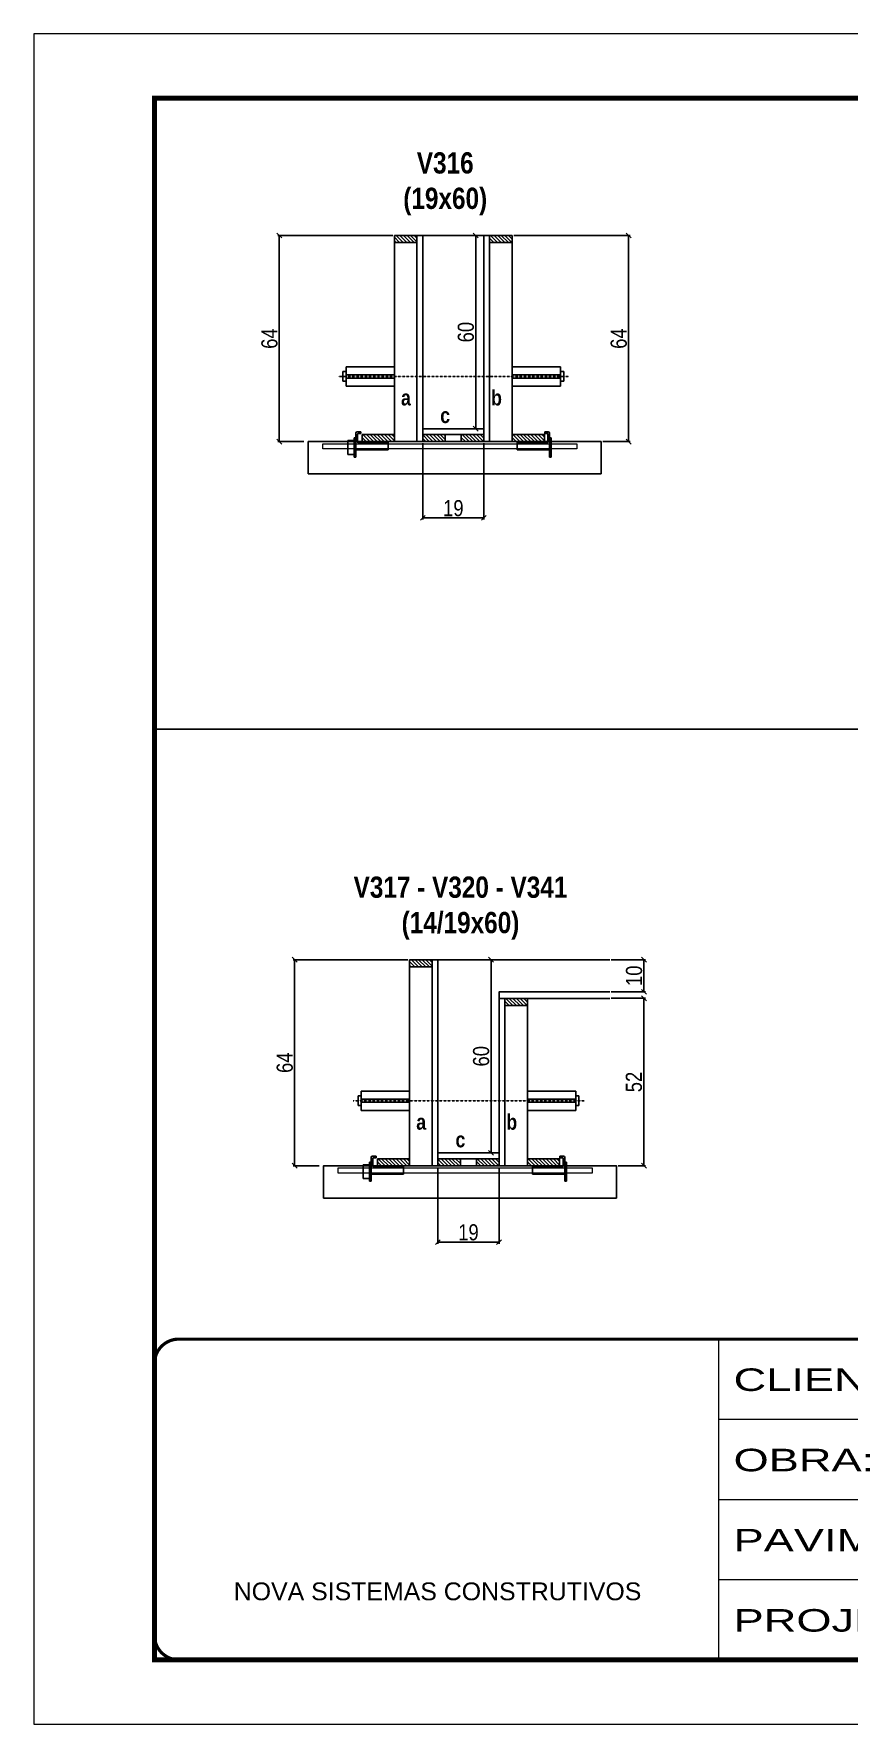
# Model space of a CAD drawing. Extents: x 3309 to 9590, y -2522 to 15424.
# Drawn here: x 6493 to 6999, y 11261 to 12311 of the extents above; entities that cross this region are included whole.
import ezdxf

# ---------------------------------------------------------------- set-up
doc = ezdxf.new("R2010")
doc.units = 0
for name, pattern in [('CONTINUO', [0]), ('DASHED', [0.75, 0.5, -0.25]), ('HIDDEN', [0.375, 0.25, -0.125])]:
    doc.linetypes.add(name, pattern=pattern)
for name, color, linetype in [('barrote', 251, 'Continuous'), ('COTA', 241, 'Continuous'), ('detalhes', 4, 'Continuous'), ('NOMENCLATURA', 7, 'Continuous'), ('Painéis', 200, 'Continuous'), ('presilha', 1, 'Continuous'), ('SARR_2.2x10', 60, 'Continuous'), ('SARR_2.2x7', 40, 'Continuous'), ('SARR_3.5x7', 81, 'Continuous'), ('TENSOR', 3, 'Continuous')]:
    doc.layers.add(name, color=color, linetype=linetype)
for name, color, linetype, lineweight in [('CONCRETO', 251, 'Continuous', 25), ('Folhas', 255, 'Continuous', 9), ('SARRAFO DE PRESSAO', 251, 'DASHED', 9), ('SCO-___-LAJ', 2, 'Continuous', 0)]:
    doc.layers.add(name, color=color, linetype=linetype, lineweight=lineweight)
doc.styles.add('ARIAL', font='arial.ttf')
doc.styles.add('COTA TECNICA 2X', font='techl___.ttf', dxfattribs={"height": 10})
doc.styles.add('TECNICA', font='techb___.ttf', dxfattribs={"height": 10})
doc.styles.add('Tecnologia', font='')
doc.styles.get('Tecnologia').set_extended_font_data('Forgotten Futurist')
doc.dimstyles.new('SECAO', dxfattribs={"dimscale": 0.333333, "dimtxt": 5, "dimasz": 9, "dimexe": 3, "dimexo": 3, "dimgap": 3, "dimtad": 1, "dimdec": 1, "dimlfac": 0.5, "dimzin": 12, "dimdsep": 46, "dimtxsty": 'COTA TECNICA 2X', "dimblk1": 'OBLIQUE', "dimblk2": 'OBLIQUE', "dimsah": 1, "dimcen": 0.9, "dimclrd": 4, "dimclre": 4, "dimclrt": 240, "dimadec": 1, "dimazin": 3, "dimtfac": 1, "dimtdec": 1, "dimtmove": 0, "dimatfit": 3, "dimfxl": 1, "dimtolj": 1, "dimtzin": 12, "dimarcsym": 0})
pattern_1 = [(135, (39969.996, -111454.7385), (-1.122532015, -1.122532015), [])]
pattern_2 = [(135, (39979.4781, -111904.6184), (-1.122532015, -1.122532015), [])]

# ---------------------------------------------------------------- blocks, each defined once
blk = doc.blocks.new('9999999999')
at = {"color": 30, "linetype": 'CONTINUO'}
for p, q in [((98564.6, 34230.2), (98564.6, 34429.4)), ((98564.6, 34379.6), (99584, 34379.6)), ((98564.6, 34329.8), (99488, 34329.8)), ((98564.6, 34280), (99488, 34280))]:
    blk.add_line(p, q, dxfattribs=at)
at = {"color": 30, "linetype": 'CONTINUO', "const_width": 2}
blk.add_lwpolyline([(99584, 34230.2), (99584, 34414.4, 0.414214), (99569, 34429.4), (98229, 34429.4, 0.414214), (98214, 34414.4), (98214, 34245.2, 0.414214), (98229, 34230.2), (99584, 34230.2)], format="xyb", dxfattribs=at)
at = {"layer": 'Folhas'}
blk.add_lwpolyline([(98139, 34190.2), (99624, 34190.2), (99624, 35240.2), (98139, 35240.2)], close=True, dxfattribs=at)
at = {"layer": 'Folhas', "color": 30, "const_width": 3}
blk.add_lwpolyline([(98214, 34230.2), (99584, 34230.2), (99584, 35200.2), (98214, 35200.2)], close=True, dxfattribs=at)
at = {"color": 7, "linetype": 'Continuous', "ltscale": 5, "style": 'ARIAL'}
blk.add_text('NOVA SISTEMAS CONSTRUTIVOS', height=11.059, dxfattribs=at).set_placement((98263.2, 34267.2))
at = {"layer": 'Folhas', "color": 7, "style": 'Tecnologia', "width": 1.5}
for s, p in [('CLIENTE:', (98573.7, 34397.2)), ('OBRA:', (98573.7, 34347.3)), ('PAVIMENTO:', (98573.7, 34297.5)), ('PROJETO:', (98573.7, 34247.7))]:
    blk.add_text(s, height=14, dxfattribs=at).set_placement(p)
blk = doc.blocks.new('_Oblique')
at = {"color": 0, "linetype": 'ByBlock', "lineweight": -2}
blk.add_line((-0.5, -0.5), (0.5, 0.5), dxfattribs=at)
blk = doc.blocks.new('*D1262')
at = {"layer": 'COTA', "color": 4, "lineweight": -2, "transparency": 16777216}
for p, q in [((6734.5, 12056.4), (6734.5, 12009)), ((6772.5, 12056.4), (6772.5, 12009)), ((6772.5, 12010), (6734.5, 12010))]:
    blk.add_line(p, q, dxfattribs=at)
at = {"layer": 'Defpoints', "color": 0, "transparency": 16777216}
for p in [(6734.5, 12057.4), (6772.5, 12057.4), (6734.5, 12010)]:
    blk.add_point(p, dxfattribs=at)
at = {"layer": 'COTA', "color": 4, "lineweight": -2, "transparency": 16777216, "xscale": 3, "yscale": 3, "zscale": 3, "rotation": 180}
blk.add_blockref('_Oblique', (6734.5, 12010), dxfattribs=at)
at = {"layer": 'COTA', "color": 4, "lineweight": -2, "transparency": 16777216, "xscale": 3, "yscale": 3, "zscale": 3}
blk.add_blockref('_Oblique', (6772.5, 12010), dxfattribs=at)
at = {"layer": 'COTA', "color": 240, "transparency": 16777216, "insert": (6753.5, 12016), "char_height": 10, "attachment_point": 5, "style": 'COTA TECNICA 2X'}
blk.add_mtext('\\A1;19', dxfattribs=at)
blk = doc.blocks.new('PRESILHA METÁLICA 1')
at = {"layer": 'presilha'}
for p, q in [((7.5, 10.6), (7.5, 19.9)), ((12, 21), (8.6, 21)), ((9, 11.6), (9, 18.9)), ((12, 19.5), (9.6, 19.5)), ((12, 21), (12, 19.5)), ((0, 13), (6, 13)), ((0, 13), (0, 0)), ((6, 0), (0, 0)), ((6, 15.5), (7.5, 15.5)), ((6, -2.5), (6, 15.5)), ((6, 13), (6, 0)), ((7.5, 15.5), (7.5, -2.5)), ((37.5, 4.1), (7.5, 4.1)), ((37.5, 11), (9.6, 11)), ((37.5, 11), (37.5, 4.1)), ((7.5, -2.5), (6, -2.5))]:
    blk.add_line(p, q, dxfattribs=at)
for centre, radius, start, end in [((8.6, 19.9), 1.14, 90, 180), ((9.6, 18.9), 0.57, 90, 180), ((9.6, 11.6), 0.57, 180, 270)]:
    blk.add_arc(centre, radius, start, end, dxfattribs=at)
blk = doc.blocks.new('PRESILHA METÁLICA 2')
at = {"layer": 'presilha'}
for p, q in [((-5.2, 23.5), (-5.2, 22)), ((-5.2, 23.5), (-1.9, 23.5)), ((-5.2, 22), (-2.8, 22)), ((-2.2, 14.1), (-2.2, 21.4)), ((0.8, 18), (-0.8, 18)), ((-0.8, 18), (-0.8, 0)), ((-0.8, 14.6), (-0.8, 22.4)), ((0.8, 0), (0.8, 18)), ((-30.8, 13.5), (-30.8, 6.6)), ((-30.8, 13.5), (-2.8, 13.5)), ((-30.8, 6.6), (-0.8, 6.6)), ((-0.8, 0), (0.8, 0))]:
    blk.add_line(p, q, dxfattribs=at)
for centre, radius, start, end in [((-2.8, 21.4), 0.57, 0, 90), ((-1.9, 22.4), 1.14, 0, 90), ((-2.8, 14.1), 0.57, 270, 0)]:
    blk.add_arc(centre, radius, start, end, dxfattribs=at)
blk = doc.blocks.new('*D1263')
at = {"layer": 'COTA', "color": 4, "lineweight": -2, "transparency": 16777216}
for p, q in [((6715.9, 12185.4), (6644.4, 12185.4)), ((6645.4, 12185.4), (6645.4, 12057.4)), ((6660.6, 12057.4), (6644.4, 12057.4))]:
    blk.add_line(p, q, dxfattribs=at)
at = {"layer": 'Defpoints', "color": 0, "transparency": 16777216}
for p in [(6716.9, 12185.4), (6645.4, 12057.4), (6661.6, 12057.4)]:
    blk.add_point(p, dxfattribs=at)
at = {"layer": 'COTA', "color": 4, "lineweight": -2, "transparency": 16777216, "xscale": 3, "yscale": 3, "zscale": 3}
for p, rotation in [((6645.4, 12185.4), 90), ((6645.4, 12057.4), 270)]:
    blk.add_blockref('_Oblique', p, dxfattribs=dict(at, rotation=rotation))
at = {"layer": 'COTA', "color": 240, "transparency": 16777216, "insert": (6639.3, 12121.4), "char_height": 10, "attachment_point": 5, "rotation": 90, "style": 'COTA TECNICA 2X'}
blk.add_mtext('\\A1;64', dxfattribs=at)
blk = doc.blocks.new('*D1264')
at = {"layer": 'COTA', "color": 4, "lineweight": -2, "transparency": 16777216}
for p, q in [((6791.1, 12185.4), (6863.4, 12185.4)), ((6862.4, 12185.4), (6862.4, 12057.4)), ((6846.3, 12057.4), (6863.4, 12057.4))]:
    blk.add_line(p, q, dxfattribs=at)
at = {"layer": 'Defpoints', "color": 0, "transparency": 16777216}
for p in [(6790.1, 12185.4), (6845.3, 12057.4), (6862.4, 12057.4)]:
    blk.add_point(p, dxfattribs=at)
at = {"layer": 'COTA', "color": 4, "lineweight": -2, "transparency": 16777216, "xscale": 3, "yscale": 3, "zscale": 3}
for p, rotation in [((6862.4, 12185.4), 90), ((6862.4, 12057.4), 270)]:
    blk.add_blockref('_Oblique', p, dxfattribs=dict(at, rotation=rotation))
at = {"layer": 'COTA', "color": 240, "transparency": 16777216, "insert": (6856.3, 12121.4), "char_height": 10, "attachment_point": 5, "rotation": 90, "style": 'COTA TECNICA 2X'}
blk.add_mtext('\\A1;64', dxfattribs=at)
blk = doc.blocks.new('*D1265')
at = {"layer": 'COTA', "color": 4, "lineweight": -2, "transparency": 16777216}
for p, q in [((6771.5, 12185.4), (6766.4, 12185.4)), ((6767.4, 12065.4), (6767.4, 12185.4)), ((6771.5, 12065.4), (6766.4, 12065.4))]:
    blk.add_line(p, q, dxfattribs=at)
at = {"layer": 'Defpoints', "color": 0, "transparency": 16777216}
for p in [(6767.4, 12185.4), (6772.5, 12185.4), (6772.5, 12065.4)]:
    blk.add_point(p, dxfattribs=at)
at = {"layer": 'COTA', "color": 4, "lineweight": -2, "transparency": 16777216, "xscale": 3, "yscale": 3, "zscale": 3}
for p, rotation in [((6767.4, 12185.4), 90), ((6767.4, 12065.4), 270)]:
    blk.add_blockref('_Oblique', p, dxfattribs=dict(at, rotation=rotation))
at = {"layer": 'COTA', "color": 240, "transparency": 16777216, "insert": (6761.3, 12125.4), "char_height": 10, "attachment_point": 5, "rotation": 90, "style": 'COTA TECNICA 2X'}
blk.add_mtext('\\A1;60', dxfattribs=at)
blk = doc.blocks.new('*D1280')
at = {"layer": 'COTA', "color": 4, "lineweight": -2, "transparency": 16777216}
for p, q in [((6743.9, 11606.6), (6743.9, 11559.1)), ((6781.9, 11606.6), (6781.9, 11559.1)), ((6781.9, 11560.1), (6743.9, 11560.1))]:
    blk.add_line(p, q, dxfattribs=at)
at = {"layer": 'Defpoints', "color": 0, "transparency": 16777216}
for p in [(6743.9, 11607.6), (6781.9, 11607.6), (6743.9, 11560.1)]:
    blk.add_point(p, dxfattribs=at)
at = {"layer": 'COTA', "color": 4, "lineweight": -2, "transparency": 16777216, "xscale": 3, "yscale": 3, "zscale": 3, "rotation": 180}
blk.add_blockref('_Oblique', (6743.9, 11560.1), dxfattribs=at)
at = {"layer": 'COTA', "color": 4, "lineweight": -2, "transparency": 16777216, "xscale": 3, "yscale": 3, "zscale": 3}
blk.add_blockref('_Oblique', (6781.9, 11560.1), dxfattribs=at)
at = {"layer": 'COTA', "color": 240, "transparency": 16777216, "insert": (6762.9, 11566.2), "char_height": 10, "attachment_point": 5, "style": 'COTA TECNICA 2X'}
blk.add_mtext('\\A1;19', dxfattribs=at)
blk = doc.blocks.new('*D1281')
at = {"layer": 'COTA', "color": 4, "lineweight": -2, "transparency": 16777216}
for p, q in [((6725.3, 11735.6), (6653.9, 11735.6)), ((6654.9, 11735.6), (6654.9, 11607.6)), ((6670.1, 11607.6), (6653.9, 11607.6))]:
    blk.add_line(p, q, dxfattribs=at)
at = {"layer": 'Defpoints', "color": 0, "transparency": 16777216}
for p in [(6726.3, 11735.6), (6654.9, 11607.6), (6671.1, 11607.6)]:
    blk.add_point(p, dxfattribs=at)
at = {"layer": 'COTA', "color": 4, "lineweight": -2, "transparency": 16777216, "xscale": 3, "yscale": 3, "zscale": 3}
for p, rotation in [((6654.9, 11735.6), 90), ((6654.9, 11607.6), 270)]:
    blk.add_blockref('_Oblique', p, dxfattribs=dict(at, rotation=rotation))
at = {"layer": 'COTA', "color": 240, "transparency": 16777216, "insert": (6648.8, 11671.6), "char_height": 10, "attachment_point": 5, "rotation": 90, "style": 'COTA TECNICA 2X'}
blk.add_mtext('\\A1;64', dxfattribs=at)
blk = doc.blocks.new('*D1282')
at = {"layer": 'COTA', "color": 4, "lineweight": -2, "transparency": 16777216}
for p, q in [((6851.6, 11711.6), (6872.9, 11711.6)), ((6871.9, 11711.6), (6871.9, 11607.6)), ((6855.8, 11607.6), (6872.9, 11607.6))]:
    blk.add_line(p, q, dxfattribs=at)
at = {"layer": 'Defpoints', "color": 0, "transparency": 16777216}
for p in [(6850.6, 11711.6), (6854.8, 11607.6), (6871.9, 11607.6)]:
    blk.add_point(p, dxfattribs=at)
at = {"layer": 'COTA', "color": 4, "lineweight": -2, "transparency": 16777216, "xscale": 3, "yscale": 3, "zscale": 3}
for p, rotation in [((6871.9, 11711.6), 90), ((6871.9, 11607.6), 270)]:
    blk.add_blockref('_Oblique', p, dxfattribs=dict(at, rotation=rotation))
at = {"layer": 'COTA', "color": 240, "transparency": 16777216, "insert": (6865.7, 11659.6), "char_height": 10, "attachment_point": 5, "rotation": 90, "style": 'COTA TECNICA 2X'}
blk.add_mtext('\\A1;52', dxfattribs=at)
blk = doc.blocks.new('*D1283')
at = {"layer": 'COTA', "color": 4, "lineweight": -2, "transparency": 16777216}
for p, q in [((6780.9, 11735.6), (6775.9, 11735.6)), ((6776.9, 11615.6), (6776.9, 11735.6)), ((6780.9, 11615.6), (6775.9, 11615.6))]:
    blk.add_line(p, q, dxfattribs=at)
at = {"layer": 'Defpoints', "color": 0, "transparency": 16777216}
for p in [(6776.9, 11735.6), (6781.9, 11735.6), (6781.9, 11615.6)]:
    blk.add_point(p, dxfattribs=at)
at = {"layer": 'COTA', "color": 4, "lineweight": -2, "transparency": 16777216, "xscale": 3, "yscale": 3, "zscale": 3}
for p, rotation in [((6776.9, 11735.6), 90), ((6776.9, 11615.6), 270)]:
    blk.add_blockref('_Oblique', p, dxfattribs=dict(at, rotation=rotation))
at = {"layer": 'COTA', "color": 240, "transparency": 16777216, "insert": (6770.8, 11675.6), "char_height": 10, "attachment_point": 5, "rotation": 90, "style": 'COTA TECNICA 2X'}
blk.add_mtext('\\A1;60', dxfattribs=at)
blk = doc.blocks.new('*D1284')
at = {"layer": 'COTA', "color": 4, "lineweight": -2, "transparency": 16777216}
for p, q in [((6851.6, 11735.6), (6872.9, 11735.6)), ((6871.9, 11715.6), (6871.9, 11735.6)), ((6851.6, 11715.6), (6872.9, 11715.6))]:
    blk.add_line(p, q, dxfattribs=at)
at = {"layer": 'Defpoints', "color": 0, "transparency": 16777216}
for p in [(6850.6, 11735.6), (6871.9, 11735.6), (6850.6, 11715.6)]:
    blk.add_point(p, dxfattribs=at)
at = {"layer": 'COTA', "color": 4, "lineweight": -2, "transparency": 16777216, "xscale": 3, "yscale": 3, "zscale": 3}
for p, rotation in [((6871.9, 11735.6), 90), ((6871.9, 11715.6), 270)]:
    blk.add_blockref('_Oblique', p, dxfattribs=dict(at, rotation=rotation))
at = {"layer": 'COTA', "color": 240, "transparency": 16777216, "insert": (6865.8, 11725.6), "char_height": 10, "attachment_point": 5, "rotation": 90, "style": 'COTA TECNICA 2X'}
blk.add_mtext('\\A1;10', dxfattribs=at)

msp = doc.modelspace()

# ---------------------------------------------------------------- hatches: boundary and pattern name
at = {"layer": 'SARR_2.2x10'}
h = msp.add_hatch(dxfattribs=at)
h.set_pattern_fill('ANSI31', color=256, scale=0.5, angle=90)
h.set_pattern_definition([(135, (39890.396, -111454.7385), (-1.122532015, -1.122532015), [])])
h.paths.add_polyline_path([(6696.86, 12061.83), (6696.86, 12057.43), (6716.86, 12057.43), (6716.86, 12061.83)])
h = msp.add_hatch(dxfattribs=at)
h.set_pattern_fill('ANSI31', color=256, scale=0.5, angle=90)
h.set_pattern_definition([(135, (39983.596, -111454.7385), (-1.122532015, -1.122532015), [])])
h.paths.add_polyline_path([(6790.06, 12061.83), (6790.06, 12057.43), (6810.06, 12057.43), (6810.06, 12061.83)])
h = msp.add_hatch(dxfattribs=at)
h.set_pattern_fill('ANSI31', color=256, scale=0.5, angle=90)
h.set_pattern_definition([(135, (39899.8781, -111904.6184), (-1.122532015, -1.122532015), [])])
h.paths.add_polyline_path([(6706.34, 11611.95), (6706.34, 11607.55), (6726.34, 11607.55), (6726.34, 11611.95)])
h = msp.add_hatch(dxfattribs=at)
h.set_pattern_fill('ANSI31', color=256, scale=0.5, angle=90)
h.set_pattern_definition([(135, (39993.0781, -111904.6184), (-1.122532015, -1.122532015), [])])
h.paths.add_polyline_path([(6799.54, 11611.95), (6799.54, 11607.55), (6819.54, 11607.55), (6819.54, 11611.95)])
at = {"layer": 'SARR_2.2x7'}
h = msp.add_hatch(dxfattribs=at)
h.set_pattern_fill('ANSI31', color=256, scale=0.5, angle=90)
h.set_pattern_definition([(135, (39904.396, -111331.1385), (-1.122532015, -1.122532015), [])])
h.paths.add_polyline_path([(6730.86, 12185.43), (6730.86, 12181.03), (6716.86, 12181.03), (6716.86, 12185.43)])
h = msp.add_hatch(dxfattribs=at)
h.set_pattern_fill('ANSI31', color=256, scale=0.5, angle=90)
h.set_pattern_definition([(135, (39884.396, -111331.1385), (-1.122532015, -1.122532015), [])])
h.paths.add_polyline_path([(6776.06, 12185.43), (6776.06, 12181.03), (6790.06, 12181.03), (6790.06, 12185.43)])
h = msp.add_hatch(dxfattribs=at)
h.set_pattern_fill('ANSI31', color=256, scale=0.5, angle=90)
h.set_pattern_definition(pattern_1)
h.paths.add_polyline_path([(6748.46, 12057.43), (6748.46, 12061.83), (6734.46, 12061.83), (6734.46, 12057.43)])
h = msp.add_hatch(dxfattribs=at)
h.set_pattern_fill('ANSI31', color=256, scale=0.5, angle=90)
h.set_pattern_definition(pattern_1)
h.paths.add_polyline_path([(6758.46, 12061.83), (6758.46, 12057.43), (6772.46, 12057.43), (6772.46, 12061.83)])
h = msp.add_hatch(dxfattribs=at)
h.set_pattern_fill('ANSI31', color=256, scale=0.5, angle=90)
h.set_pattern_definition([(135, (39913.8781, -111781.0184), (-1.122532015, -1.122532015), [])])
h.paths.add_polyline_path([(6740.34, 11735.55), (6740.34, 11731.15), (6726.34, 11731.15), (6726.34, 11735.55)])
h = msp.add_hatch(dxfattribs=at)
h.set_pattern_fill('ANSI31', color=256, scale=0.5, angle=90)
h.set_pattern_definition([(135, (39893.8781, -111805.0184), (-1.122532015, -1.122532015), [])])
h.paths.add_polyline_path([(6785.54, 11711.55), (6785.54, 11707.15), (6799.54, 11707.15), (6799.54, 11711.55)])
h = msp.add_hatch(dxfattribs=at)
h.set_pattern_fill('ANSI31', color=256, scale=0.5, angle=90)
h.set_pattern_definition(pattern_2)
h.paths.add_polyline_path([(6757.94, 11607.55), (6757.94, 11611.95), (6743.94, 11611.95), (6743.94, 11607.55)])
h = msp.add_hatch(dxfattribs=at)
h.set_pattern_fill('ANSI31', color=256, scale=0.5, angle=90)
h.set_pattern_definition(pattern_2)
h.paths.add_polyline_path([(6767.94, 11611.95), (6767.94, 11607.55), (6781.94, 11607.55), (6781.94, 11611.95)])

# ---------------------------------------------------------------- linework, layer by layer
at = {"ltscale": 3}
for p, q in [((6684.86, 12100.88), (6684.86, 12094.88)), ((6686.86, 12100.88), (6684.86, 12100.88)), ((6686.86, 12103.88), (6686.86, 12091.88)), ((6686.86, 12103.88), (6716.86, 12103.88)), ((6716.86, 12098.88), (6686.86, 12098.88)), ((6716.86, 12096.88), (6686.86, 12096.88)), ((6820.06, 12103.88), (6790.06, 12103.88)), ((6790.06, 12098.88), (6820.06, 12098.88)), ((6790.06, 12096.88), (6820.06, 12096.88)), ((6820.06, 12103.88), (6820.06, 12091.88)), ((6822.06, 12100.88), (6820.06, 12100.88)), ((6822.06, 12100.88), (6822.06, 12094.88)), ((6686.86, 12094.88), (6684.86, 12094.88)), ((6686.86, 12091.88), (6716.86, 12091.88)), ((6820.06, 12091.88), (6790.06, 12091.88)), ((6820.06, 12094.88), (6822.06, 12094.88)), ((6694.34, 11651), (6694.34, 11645)), ((6696.34, 11651), (6694.34, 11651)), ((6696.34, 11645), (6694.34, 11645)), ((6696.34, 11654), (6696.34, 11642)), ((6696.34, 11654), (6726.34, 11654)), ((6726.34, 11649), (6696.34, 11649)), ((6726.34, 11647), (6696.34, 11647)), ((6829.54, 11654), (6799.54, 11654)), ((6799.54, 11649), (6829.54, 11649)), ((6799.54, 11647), (6829.54, 11647)), ((6829.54, 11654), (6829.54, 11642)), ((6831.54, 11651), (6829.54, 11651)), ((6829.54, 11645), (6831.54, 11645)), ((6831.54, 11651), (6831.54, 11645)), ((6696.34, 11642), (6726.34, 11642)), ((6829.54, 11642), (6799.54, 11642))]:
    msp.add_line(p, q, dxfattribs=at)
at = {"layer": 'barrote'}
for points in [[(6663.4, 12037.43), (6845.32, 12037.43), (6845.32, 12057.43), (6663.4, 12057.43)], [(6672.88, 11587.55), (6854.8, 11587.55), (6854.8, 11607.55), (6672.88, 11607.55)]]:
    msp.add_lwpolyline(points, close=True, dxfattribs=at)
at = {"layer": 'CONCRETO', "linetype": 'Continuous'}
for p, q in [((6772.46, 12185.43), (6734.46, 12185.43)), ((6850.64, 11735.55), (6743.94, 11735.55))]:
    msp.add_line(p, q, dxfattribs=at)
at = {"layer": 'COTA'}
msp.add_line((6567.87, 11878.83), (7937.87, 11878.83), dxfattribs=at)
at = {"layer": 'detalhes', "color": 250}
for p, q in [((6663.4, 12037.43), (6663.4, 12057.43)), ((6672.88, 11587.55), (6672.88, 11607.55))]:
    msp.add_line(p, q, dxfattribs=at)
at = {"layer": 'Painéis', "linetype": 'Continuous'}
for points in [[(6730.86, 12057.43), (6730.86, 12185.43), (6734.46, 12185.43), (6734.46, 12057.43)], [(6776.06, 12057.43), (6776.06, 12185.43), (6772.46, 12185.43), (6772.46, 12057.43)], [(6772.46, 12065.43), (6734.46, 12065.43), (6734.46, 12061.83), (6772.46, 12061.83)], [(6740.34, 11607.55), (6740.34, 11735.55), (6743.94, 11735.55), (6743.94, 11607.55)], [(6785.54, 11607.55), (6785.54, 11711.55), (6781.94, 11711.55), (6781.94, 11607.55)], [(6781.94, 11615.55), (6743.94, 11615.55), (6743.94, 11611.95), (6781.94, 11611.95)]]:
    msp.add_lwpolyline(points, close=True, dxfattribs=at)
at = {"layer": 'Painéis', "linetype": 'Continuous', "elevation": 0}
msp.add_lwpolyline([(6850.64, 11711.55), (6781.94, 11711.55), (6781.94, 11715.55), (6850.64, 11715.55)], dxfattribs=at)
at = {"layer": 'SARR_2.2x10'}
for points in [[(6696.86, 12061.83), (6716.86, 12061.83), (6716.86, 12057.43), (6696.86, 12057.43)], [(6790.06, 12061.83), (6810.06, 12061.83), (6810.06, 12057.43), (6790.06, 12057.43)], [(6706.34, 11611.95), (6726.34, 11611.95), (6726.34, 11607.55), (6706.34, 11607.55)], [(6799.54, 11611.95), (6819.54, 11611.95), (6819.54, 11607.55), (6799.54, 11607.55)]]:
    msp.add_lwpolyline(points, close=True, dxfattribs=at)
at = {"layer": 'SARR_2.2x7', "elevation": 0}
for points in [[(6716.86, 12185.43), (6730.86, 12185.43), (6730.86, 12181.03), (6716.86, 12181.03)], [(6790.06, 12185.43), (6776.06, 12185.43), (6776.06, 12181.03), (6790.06, 12181.03)], [(6726.34, 11735.55), (6740.34, 11735.55), (6740.34, 11731.15), (6726.34, 11731.15)], [(6799.54, 11711.55), (6785.54, 11711.55), (6785.54, 11707.15), (6799.54, 11707.15)]]:
    msp.add_lwpolyline(points, close=True, dxfattribs=at)
at = {"layer": 'SARR_2.2x7'}
for points in [[(6734.46, 12061.83), (6748.46, 12061.83), (6748.46, 12057.43), (6734.46, 12057.43)], [(6772.46, 12061.83), (6758.46, 12061.83), (6758.46, 12057.43), (6772.46, 12057.43)], [(6743.94, 11611.95), (6757.94, 11611.95), (6757.94, 11607.55), (6743.94, 11607.55)], [(6781.94, 11611.95), (6767.94, 11611.95), (6767.94, 11607.55), (6781.94, 11607.55)]]:
    msp.add_lwpolyline(points, close=True, dxfattribs=at)
at = {"layer": 'SARR_3.5x7'}
for points in [[(6730.86, 12181.03), (6716.86, 12181.03), (6716.86, 12057.43), (6730.86, 12057.43)], [(6776.06, 12181.03), (6790.06, 12181.03), (6790.06, 12057.43), (6776.06, 12057.43)], [(6740.34, 11731.15), (6726.34, 11731.15), (6726.34, 11607.55), (6740.34, 11607.55)], [(6785.54, 11707.15), (6799.54, 11707.15), (6799.54, 11607.55), (6785.54, 11607.55)]]:
    msp.add_lwpolyline(points, close=True, dxfattribs=at)
at = {"layer": 'SCO-___-LAJ', "color": 1}
for points in [[(6672.4, 12056.1), (6830.24, 12056.1), (6830.24, 12052.9), (6672.4, 12052.9)], [(6681.89, 11606.22), (6839.72, 11606.22), (6839.72, 11603.02), (6681.89, 11603.02)]]:
    msp.add_lwpolyline(points, close=True, dxfattribs=at)
at = {"layer": 'TENSOR', "linetype": 'HIDDEN', "ltscale": 0.5}
for p, q in [((6681.86, 12097.88), (6825.36, 12097.88)), ((6691.34, 11648), (6834.84, 11648))]:
    msp.add_line(p, q, dxfattribs=at)

# ---------------------------------------------------------------- block references
at = {"layer": 'presilha', "xscale": 0.6666666666666666, "yscale": 0.6666666666666666, "zscale": 0.6666666666666666}
for name, p in [('PRESILHA METÁLICA 1', (6687.99, 12049.46)), ('PRESILHA METÁLICA 2', (6813.74, 12047.8)), ('PRESILHA METÁLICA 1', (6697.47, 11599.58)), ('PRESILHA METÁLICA 2', (6823.22, 11597.92))]:
    msp.add_blockref(name, p, dxfattribs=at)
at = {"layer": 'SARRAFO DE PRESSAO', "color": 6, "linetype": 'ByBlock'}
msp.add_blockref('9999999999', (-91646.11, -22929.5), dxfattribs=at)

# ---------------------------------------------------------------- texts
at = {"layer": 'detalhes', "style": 'TECNICA'}
for s, p in [('a', (6720.98, 12079.87)), ('b', (6776.96, 12079.86)), ('c', (6745.35, 12068.9)), ('a', (6730.47, 11629.99)), ('b', (6786.44, 11629.98)), ('c', (6754.83, 11619.02))]:
    msp.add_text(s, height=9.6, dxfattribs=at).set_placement(p)
at = {"layer": 'NOMENCLATURA', "char_height": 13.2, "attachment_point": 2, "style": 'TECNICA'}
for s, insert in [('V316\\P(19x60)', (6748.46, 12237.13)), ('V317 - V320 - V341\\P(14/19x60)', (6757.94, 11787.25))]:
    msp.add_mtext_dynamic_manual_height_columns(s, width=300.2766, gutter_width=1, heights=[0], dxfattribs=dict(at, insert=insert))

# ---------------------------------------------------------------- dimensions: what is measured, and where the dimension line sits
at = {"layer": 'COTA'}
for base, p1, p2, picture, middle in [((6645.41, 12057.43, 0), (6716.86, 12185.43), (6661.64, 12057.43, 0), '*D1263', (6639.31, 12121.43, 0)), ((6767.38, 12185.43), (6772.46, 12065.43), (6772.46, 12185.43), '*D1265', (6761.28, 12125.43)), ((6862.38, 12057.43, 0), (6790.06, 12185.43), (6845.27, 12057.43, 0), '*D1264', (6856.27, 12121.43, 0)), ((6654.89, 11607.55, 0), (6726.34, 11735.55), (6671.13, 11607.55, 0), '*D1281', (6648.79, 11671.55, 0)), ((6776.87, 11735.55), (6781.94, 11615.55), (6781.94, 11735.55), '*D1283', (6770.76, 11675.55)), ((6871.86, 11735.55), (6850.64, 11715.55), (6850.64, 11735.55), '*D1284', (6865.76, 11725.55)), ((6871.86, 11607.55, 0), (6850.64, 11711.55), (6854.75, 11607.55, 0), '*D1282', (6865.75, 11659.55, 0))]:
    dim = msp.add_linear_dim(base=base, p1=p1, p2=p2, angle=90, dimstyle='SECAO', dxfattribs=at)
    dim.commit()
    dim.dimension.update_dxf_attribs({"geometry": picture, "text_midpoint": middle})
for base, p1, p2, picture, middle in [((6734.46, 12009.96), (6772.46, 12057.43), (6734.46, 12057.43), '*D1262', (6753.46, 12009.96)), ((6743.94, 11560.08), (6781.94, 11607.55), (6743.94, 11607.55), '*D1280', (6762.94, 11560.08))]:
    dim = msp.add_linear_dim(base=base, p1=p1, p2=p2, angle=180, dimstyle='SECAO', dxfattribs=at)
    dim.commit()
    dim.dimension.update_dxf_attribs({"geometry": picture, "text_midpoint": middle, "dimtype": 160})

doc.saveas('drawing.dxf')
